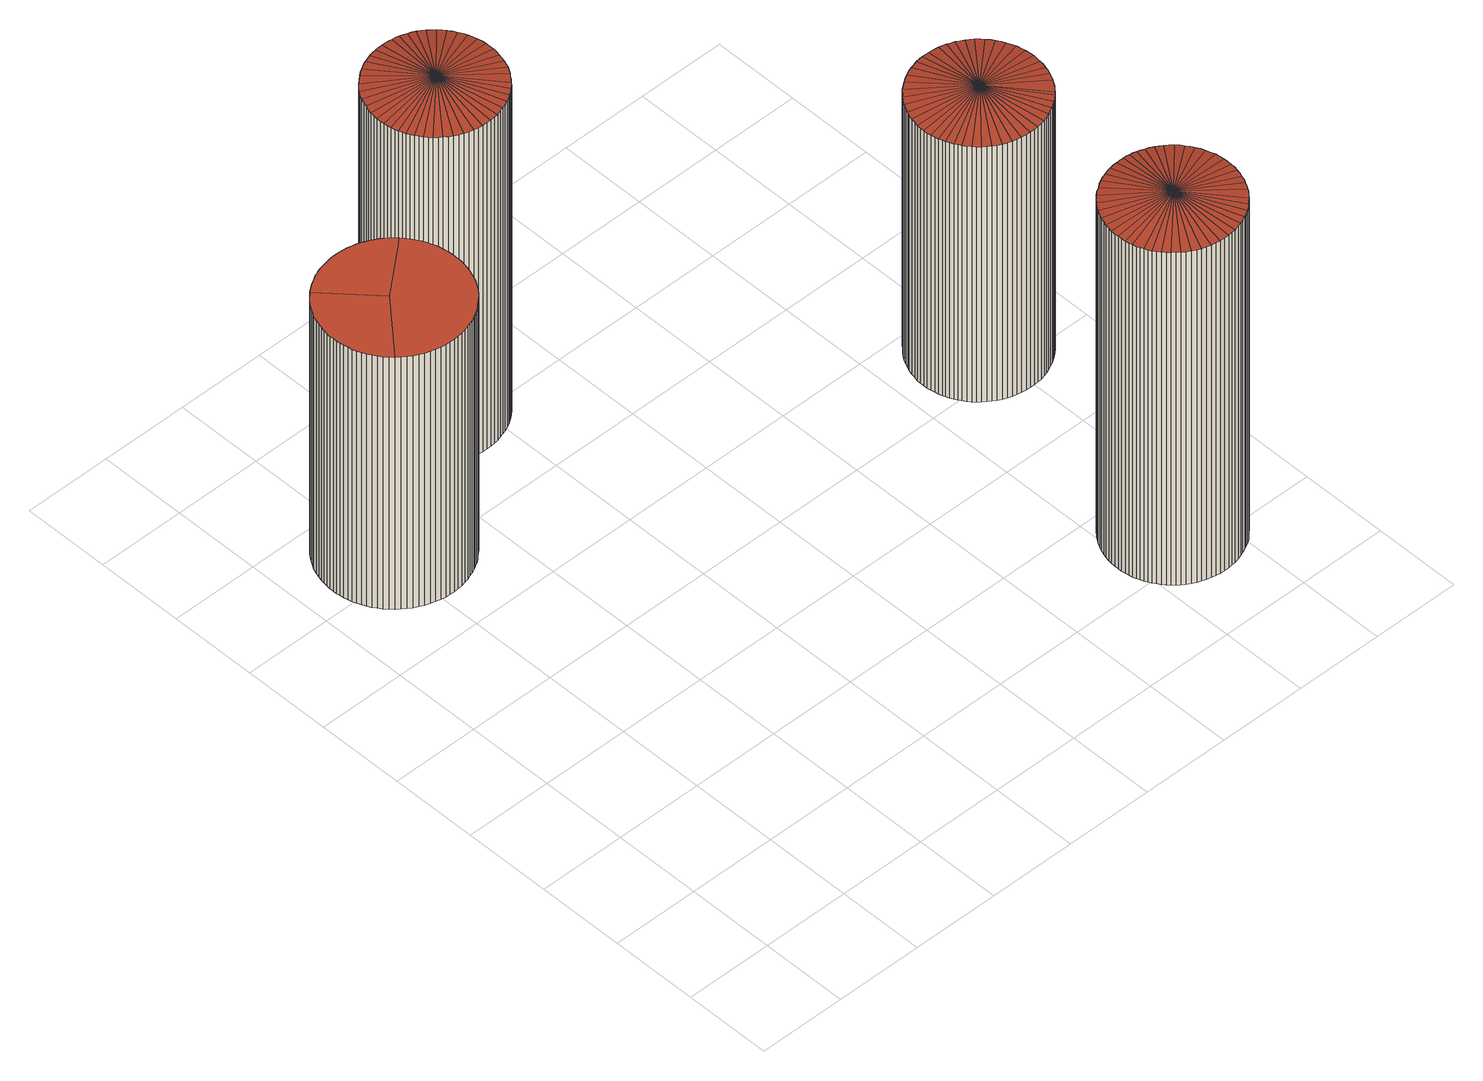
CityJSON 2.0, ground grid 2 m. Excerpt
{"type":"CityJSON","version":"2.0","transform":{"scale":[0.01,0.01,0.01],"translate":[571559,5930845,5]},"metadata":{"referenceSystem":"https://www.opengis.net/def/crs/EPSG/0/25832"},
"CityObjects":{
"building1":{"type":"Building","attributes":{"Grundfläche 2D":"7.970794","Grundhöhe NN":"5.497"},"geometry":[{"type":"Solid","lod":"3","boundaries":[[[[0,1,2,3,4,5,6,7,8,9,10,11,12,13,14,15,16,17,18,19,20,21,22,23,24,25,26]],[[27,28,29,30,31,32,33,34,35,36,37,38,39,40,41,42,43,44,45,46,47,48,49,23,22,50,51,52]],[[53,54,55,56,57,58,59,60,61,62,63,64,65,66,67,68,69,70,71,72,73,74,75,76,77,78,79,80,81,82,83,84,85,86,87,88,89,90,91,92,93,94,24,23,49,95,96,97]],[[70,69,98,99]],[[71,70,99,100]],[[72,71,100,101]],[[73,72,101,102]],[[74,73,102,103]],[[75,74,103,104]],[[76,75,104,105]],[[77,76,105,106]],[[78,77,106,107]],[[79,78,107,108]],[[69,68,109,98]],[[67,66,110,111]],[[68,67,111,109]],[[80,79,108,112]],[[81,80,112,113]],[[82,81,113,114]],[[83,82,114,115]],[[84,83,115,116]],[[85,84,116,117]],[[86,85,117,118]],[[87,86,118,119]],[[88,87,119,120]],[[89,88,120,121]],[[90,89,121,122]],[[91,90,122,123]],[[92,91,123,124]],[[93,92,124,125]],[[94,93,125,126]],[[24,94,126,127]],[[25,24,127,128]],[[26,25,128,129]],[[0,26,129,130]],[[1,0,130,131]],[[2,1,131,132]],[[3,2,132,133]],[[4,3,133,134]],[[5,4,134,135]],[[6,5,135,136]],[[7,6,136,137]],[[8,7,137,138]],[[9,8,138,139]],[[10,9,139,140]],[[11,10,140,141]],[[12,11,141,142]],[[13,12,142,143]],[[14,13,143,144]],[[15,14,144,145]],[[16,15,145,146]],[[147,18,17,16,146,148]],[[19,18,147,149]],[[20,19,149,150]],[[21,20,150,151]],[[22,21,151,152]],[[50,22,152,153]],[[51,50,153,154]],[[52,51,154,155]],[[27,52,155,156]],[[28,27,156,157]],[[29,28,157,158]],[[30,29,158,159]],[[31,30,159,160]],[[32,31,160,161]],[[33,32,161,162]],[[34,33,162,163]],[[35,34,163,164]],[[36,35,164,165]],[[37,36,165,166]],[[38,37,166,167]],[[39,38,167,168]],[[40,39,168,169]],[[41,40,169,170]],[[42,41,170,171]],[[43,42,171,172]],[[44,43,172,173]],[[45,44,173,174]],[[46,45,174,175]],[[47,46,175,176]],[[48,47,176,177]],[[49,48,177,178]],[[95,49,178,179]],[[96,95,179,180]],[[97,96,180,181]],[[53,97,181,182]],[[54,53,182,183]],[[55,54,183,184]],[[56,55,184,185]],[[57,56,185,186]],[[58,57,186,187]],[[59,58,187,188]],[[60,59,188,189]],[[61,60,189,190]],[[62,61,190,191]],[[63,62,191,192]],[[64,63,192,193]],[[65,64,193,194]],[[66,65,194,110]],[[185,184,183,182,181,180,179,178,177,176,175,174,173,172,171,170,169,168,167,166,165,164,163,162,161,160,159,158,157,156,155,154,153,152,151,150,149,147,148,146,145,144,143,142,141,140,139,138,137,136,135,134,133,132,131,130,129,128,127,126,125,124,123,122,121,120,119,118,117,116,115,114,113,112,108,107,106,105,104,103,102,101,100,99,98,109,111,110,194,193,192,191,190,189,188,187,186]]]],"semantics":{"surfaces":[{"type":"RoofSurface"},{"type":"WallSurface"},{"type":"GroundSurface"}],"values":[[0,0,0,1,1,1,1,1,1,1,1,1,1,1,1,1,1,1,1,1,1,1,1,1,1,1,1,1,1,1,1,1,1,1,1,1,1,1,1,1,1,1,1,1,1,1,1,1,1,1,1,1,1,1,1,1,1,1,1,1,1,1,1,1,1,1,1,1,1,1,1,1,1,1,1,1,1,1,1,1,1,1,1,1,1,1,1,1,1,1,1,1,1,1,1,1,1,1,1,2]]}}]},
"building2":{"type":"Building","attributes":{"Grundfläche 2D":"6.490732","Grundhöhe NN":"5.455"},"geometry":[{"type":"Solid","lod":"3","boundaries":[[[[195,196,197,198,199]],[[200,196,195,201]],[[202,196,200,203]],[[204,196,202,205]],[[206,196,204,207]],[[208,196,206,209]],[[210,196,208,211]],[[212,196,210,213]],[[214,196,212,215]],[[216,196,214,217]],[[218,196,216,219]],[[220,196,218,221]],[[222,196,220,223]],[[224,196,222,225]],[[226,196,224,227]],[[228,196,226,229]],[[230,231,196,228,232]],[[233,196,231,234]],[[235,196,233,236]],[[237,196,235,238]],[[239,196,237,240]],[[241,196,239,242]],[[243,196,241,244]],[[245,196,243,246]],[[247,196,245,248]],[[249,196,247,250]],[[251,196,249,252]],[[253,196,251,254]],[[255,196,253,256]],[[257,196,255,258]],[[259,196,257,260]],[[261,196,259,262]],[[263,196,261,264]],[[265,196,263,266]],[[267,196,265,268]],[[269,196,267,270]],[[271,196,269,272]],[[273,196,271,274]],[[275,196,273,276]],[[277,196,275,278]],[[279,196,277,280]],[[281,196,279,282]],[[283,196,281,284]],[[285,196,283,286]],[[287,196,285,288]],[[289,196,287,290]],[[197,196,289,291]],[[292,293,199,198]],[[293,294,195,199]],[[294,295,201,195]],[[295,296,200,201]],[[296,297,203,200]],[[298,299,285,286]],[[299,300,288,285]],[[300,301,287,288]],[[301,302,290,287]],[[302,303,289,290]],[[303,304,291,289]],[[305,292,198,197]],[[304,305,197,291]],[[297,306,202,203]],[[306,307,205,202]],[[307,308,204,205]],[[308,309,207,204]],[[309,310,206,207]],[[310,311,209,206]],[[311,312,208,209]],[[312,313,211,208]],[[313,314,210,211]],[[314,315,213,210]],[[315,316,212,213]],[[316,317,215,212]],[[317,318,214,215]],[[318,319,217,214]],[[319,320,216,217]],[[320,321,219,216]],[[321,322,218,219]],[[322,323,221,218]],[[323,324,220,221]],[[324,325,223,220]],[[325,326,222,223]],[[326,327,225,222]],[[327,328,224,225]],[[328,329,227,224]],[[329,330,226,227]],[[330,331,229,226]],[[331,332,228,229]],[[332,333,232,228]],[[333,334,230,232]],[[334,335,231,230]],[[335,336,234,231]],[[336,337,233,234]],[[337,338,236,233]],[[338,339,235,236]],[[339,340,238,235]],[[340,341,237,238]],[[341,342,240,237]],[[342,343,239,240]],[[343,344,242,239]],[[344,345,241,242]],[[345,346,244,241]],[[346,347,243,244]],[[347,348,246,243]],[[348,349,245,246]],[[349,350,248,245]],[[350,351,247,248]],[[351,352,250,247]],[[352,353,249,250]],[[353,354,252,249]],[[354,355,251,252]],[[355,356,254,251]],[[356,357,253,254]],[[357,358,256,253]],[[358,359,255,256]],[[359,360,258,255]],[[360,361,257,258]],[[361,362,260,257]],[[362,363,259,260]],[[363,364,262,259]],[[364,365,261,262]],[[365,366,264,261]],[[366,367,263,264]],[[367,368,266,263]],[[368,369,265,266]],[[369,370,268,265]],[[370,371,267,268]],[[371,372,270,267]],[[372,373,269,270]],[[373,374,272,269]],[[374,375,271,272]],[[375,376,274,271]],[[376,377,273,274]],[[377,378,276,273]],[[378,379,275,276]],[[379,380,278,275]],[[380,381,277,278]],[[381,382,280,277]],[[382,383,279,280]],[[383,384,282,279]],[[384,385,281,282]],[[385,386,284,281]],[[386,387,283,284]],[[387,298,286,283]],[[300,299,298,387,386,385,384,383,382,381,380,379,378,377,376,375,374,373,372,371,370,369,368,367,366,365,364,363,362,361,360,359,358,357,356,355,354,353,352,351,350,349,348,347,346,345,344,343,342,341,340,339,338,337,336,335,334,333,332,331,330,329,328,327,326,325,324,323,322,321,320,319,318,317,316,315,314,313,312,311,310,309,308,307,306,297,296,295,294,293,292,305,304,303,302,301]]]],"semantics":{"surfaces":[{"type":"RoofSurface"},{"type":"WallSurface"},{"type":"GroundSurface"}],"values":[[0,0,0,0,0,0,0,0,0,0,0,0,0,0,0,0,0,0,0,0,0,0,0,0,0,0,0,0,0,0,0,0,0,0,0,0,0,0,0,0,0,0,0,0,0,0,0,1,1,1,1,1,1,1,1,1,1,1,1,1,1,1,1,1,1,1,1,1,1,1,1,1,1,1,1,1,1,1,1,1,1,1,1,1,1,1,1,1,1,1,1,1,1,1,1,1,1,1,1,1,1,1,1,1,1,1,1,1,1,1,1,1,1,1,1,1,1,1,1,1,1,1,1,1,1,1,1,1,1,1,1,1,1,1,1,1,1,1,1,1,1,1,1,2]]}}]},
"building3":{"type":"Building","attributes":{"Grundfläche 2D":"6.490216","Grundhöhe NN":"5.940"},"geometry":[{"type":"Solid","lod":"3","boundaries":[[[[388,389,390,391,392]],[[393,389,388,394]],[[395,389,393,396]],[[397,389,395,398]],[[399,389,397,400]],[[401,389,399,402]],[[403,389,401,404]],[[405,389,403,406]],[[407,389,405,408]],[[409,389,407,410]],[[411,389,409,412]],[[413,389,411,414]],[[415,389,413,416]],[[417,389,415,418]],[[419,389,417,420]],[[421,389,419,422]],[[423,389,421,424]],[[425,389,423,426]],[[427,389,425,428]],[[429,389,427,430]],[[431,389,429,432]],[[433,389,431,434]],[[435,389,433,436]],[[437,389,435,438]],[[439,389,437,440]],[[441,389,439,442]],[[443,389,441,444]],[[445,389,443,446]],[[447,389,445,448]],[[449,389,447,450]],[[451,389,449,452]],[[453,454,389,451,455]],[[456,389,454,457]],[[458,389,456,459]],[[460,389,458,461]],[[462,389,460,463]],[[464,389,462,465]],[[466,389,464,467]],[[468,389,466,469]],[[470,389,468,471]],[[472,389,470,473]],[[474,389,472,475]],[[476,389,474,477]],[[478,389,476,479]],[[480,389,478,481]],[[482,389,480,483]],[[390,389,482,484]],[[485,486,392,391]],[[486,487,388,392]],[[487,488,394,388]],[[488,489,393,394]],[[489,490,396,393]],[[491,492,478,479]],[[492,493,481,478]],[[493,494,480,481]],[[494,495,483,480]],[[495,496,482,483]],[[496,497,484,482]],[[498,485,391,390]],[[497,498,390,484]],[[490,499,395,396]],[[499,500,398,395]],[[500,501,397,398]],[[501,502,400,397]],[[502,503,399,400]],[[503,504,402,399]],[[504,505,401,402]],[[505,506,404,401]],[[506,507,403,404]],[[507,508,406,403]],[[508,509,405,406]],[[509,510,408,405]],[[510,511,407,408]],[[511,512,410,407]],[[512,513,409,410]],[[513,514,412,409]],[[514,515,411,412]],[[515,516,414,411]],[[516,517,413,414]],[[517,518,416,413]],[[518,519,415,416]],[[519,520,418,415]],[[520,521,417,418]],[[521,522,420,417]],[[522,523,419,420]],[[523,524,422,419]],[[524,525,421,422]],[[525,526,424,421]],[[526,527,423,424]],[[527,528,426,423]],[[528,529,425,426]],[[529,530,428,425]],[[530,531,427,428]],[[531,532,430,427]],[[532,533,429,430]],[[533,534,432,429]],[[534,535,431,432]],[[535,536,434,431]],[[536,537,433,434]],[[537,538,436,433]],[[538,539,435,436]],[[539,540,438,435]],[[540,541,437,438]],[[541,542,440,437]],[[542,543,439,440]],[[543,544,442,439]],[[544,545,441,442]],[[545,546,444,441]],[[546,547,443,444]],[[547,548,446,443]],[[548,549,445,446]],[[549,550,448,445]],[[550,551,447,448]],[[551,552,450,447]],[[552,553,449,450]],[[553,554,452,449]],[[554,555,451,452]],[[555,556,455,451]],[[556,557,453,455]],[[557,558,454,453]],[[558,559,457,454]],[[559,560,456,457]],[[560,561,459,456]],[[561,562,458,459]],[[562,563,461,458]],[[563,564,460,461]],[[564,565,463,460]],[[565,566,462,463]],[[566,567,465,462]],[[567,568,464,465]],[[568,569,467,464]],[[569,570,466,467]],[[570,571,469,466]],[[571,572,468,469]],[[572,573,471,468]],[[573,574,470,471]],[[574,575,473,470]],[[575,576,472,473]],[[576,577,475,472]],[[577,578,474,475]],[[578,579,477,474]],[[579,580,476,477]],[[580,491,479,476]],[[573,572,571,570,569,568,567,566,565,564,563,562,561,560,559,558,557,556,555,554,553,552,551,550,549,548,547,546,545,544,543,542,541,540,539,538,537,536,535,534,533,532,531,530,529,528,527,526,525,524,523,522,521,520,519,518,517,516,515,514,513,512,511,510,509,508,507,506,505,504,503,502,501,500,499,490,489,488,487,486,485,498,497,496,495,494,493,492,491,580,579,578,577,576,575,574]]]],"semantics":{"surfaces":[{"type":"RoofSurface"},{"type":"WallSurface"},{"type":"GroundSurface"}],"values":[[0,0,0,0,0,0,0,0,0,0,0,0,0,0,0,0,0,0,0,0,0,0,0,0,0,0,0,0,0,0,0,0,0,0,0,0,0,0,0,0,0,0,0,0,0,0,0,1,1,1,1,1,1,1,1,1,1,1,1,1,1,1,1,1,1,1,1,1,1,1,1,1,1,1,1,1,1,1,1,1,1,1,1,1,1,1,1,1,1,1,1,1,1,1,1,1,1,1,1,1,1,1,1,1,1,1,1,1,1,1,1,1,1,1,1,1,1,1,1,1,1,1,1,1,1,1,1,1,1,1,1,1,1,1,1,1,1,1,1,1,1,1,1,2]]}}]},
"building4":{"type":"Building","attributes":{"Grundfläche 2D":"6.490471","Grundhöhe NN":"5.718"},"geometry":[{"type":"Solid","lod":"3","boundaries":[[[[581,582,583,584,585,586]],[[587,583,582,588]],[[589,583,587,590]],[[591,583,589,592]],[[593,583,591,594]],[[595,583,593,596]],[[597,583,595,598]],[[599,583,597,600]],[[601,583,599,602]],[[603,583,601,604]],[[605,583,603,606]],[[607,583,605,608]],[[609,583,607,610]],[[611,583,609,612]],[[613,583,611,614]],[[615,616,583,613,617]],[[618,583,616,619]],[[620,583,618,621]],[[622,583,620,623]],[[624,583,622,625]],[[626,583,624,627]],[[628,583,626,629]],[[630,583,628,631]],[[632,583,630,633]],[[634,583,632,635]],[[636,583,634,637]],[[638,583,636,639]],[[640,583,638,641]],[[642,583,640,643]],[[644,583,642,645]],[[646,583,644,647]],[[648,583,646,649]],[[650,583,648,651]],[[652,583,650,653]],[[654,583,652,655]],[[656,583,654,657]],[[658,583,656,659]],[[660,583,658,661]],[[662,583,660,663]],[[664,583,662,665]],[[666,583,664,667]],[[668,583,666,669]],[[670,583,668,671]],[[672,583,670,673]],[[674,583,672,675]],[[676,583,674,677]],[[583,676,584]],[[678,679,586,585]],[[679,680,581,586]],[[680,681,582,581]],[[681,682,588,582]],[[682,683,587,588]],[[684,685,673,670]],[[685,686,672,673]],[[686,687,675,672]],[[687,688,674,675]],[[688,689,677,674]],[[689,690,676,677]],[[691,678,585,584]],[[690,691,584,676]],[[683,692,590,587]],[[692,693,589,590]],[[693,694,592,589]],[[694,695,591,592]],[[695,696,594,591]],[[696,697,593,594]],[[697,698,596,593]],[[698,699,595,596]],[[699,700,598,595]],[[700,701,597,598]],[[701,702,600,597]],[[702,703,599,600]],[[703,704,602,599]],[[704,705,601,602]],[[705,706,604,601]],[[706,707,603,604]],[[707,708,606,603]],[[708,709,605,606]],[[709,710,608,605]],[[710,711,607,608]],[[711,712,610,607]],[[712,713,609,610]],[[713,714,612,609]],[[714,715,611,612]],[[715,716,614,611]],[[716,717,613,614]],[[717,718,617,613]],[[718,719,615,617]],[[719,720,616,615]],[[720,721,619,616]],[[721,722,618,619]],[[722,723,621,618]],[[723,724,620,621]],[[724,725,623,620]],[[725,726,622,623]],[[726,727,625,622]],[[727,728,624,625]],[[728,729,627,624]],[[729,730,626,627]],[[730,731,629,626]],[[731,732,628,629]],[[732,733,631,628]],[[733,734,630,631]],[[734,735,633,630]],[[735,736,632,633]],[[736,737,635,632]],[[737,738,634,635]],[[738,739,637,634]],[[739,740,636,637]],[[740,741,639,636]],[[741,742,638,639]],[[742,743,641,638]],[[743,744,640,641]],[[744,745,643,640]],[[745,746,642,643]],[[746,747,645,642]],[[747,748,644,645]],[[748,749,647,644]],[[749,750,646,647]],[[750,751,649,646]],[[751,752,648,649]],[[752,753,651,648]],[[753,754,650,651]],[[754,755,653,650]],[[755,756,652,653]],[[756,757,655,652]],[[757,758,654,655]],[[758,759,657,654]],[[759,760,656,657]],[[760,761,659,656]],[[761,762,658,659]],[[762,763,661,658]],[[763,764,660,661]],[[764,765,663,660]],[[765,766,662,663]],[[766,767,665,662]],[[767,768,664,665]],[[768,769,667,664]],[[769,770,666,667]],[[770,771,669,666]],[[771,772,668,669]],[[772,773,671,668]],[[773,684,670,671]],[[772,771,770,769,768,767,766,765,764,763,762,761,760,759,758,757,756,755,754,753,752,751,750,749,748,747,746,745,744,743,742,741,740,739,738,737,736,735,734,733,732,731,730,729,728,727,726,725,724,723,722,721,720,719,718,717,716,715,714,713,712,711,710,709,708,707,706,705,704,703,702,701,700,699,698,697,696,695,694,693,692,683,682,681,680,679,678,691,690,689,688,687,686,685,684,773]]]],"semantics":{"surfaces":[{"type":"RoofSurface"},{"type":"WallSurface"},{"type":"GroundSurface"}],"values":[[0,0,0,0,0,0,0,0,0,0,0,0,0,0,0,0,0,0,0,0,0,0,0,0,0,0,0,0,0,0,0,0,0,0,0,0,0,0,0,0,0,0,0,0,0,0,0,1,1,1,1,1,1,1,1,1,1,1,1,1,1,1,1,1,1,1,1,1,1,1,1,1,1,1,1,1,1,1,1,1,1,1,1,1,1,1,1,1,1,1,1,1,1,1,1,1,1,1,1,1,1,1,1,1,1,1,1,1,1,1,1,1,1,1,1,1,1,1,1,1,1,1,1,1,1,1,1,1,1,1,1,1,1,1,1,1,1,1,1,1,1,1,1,2]]}}]}
},
"vertices":[
[317,1374,720],[310,1380,720],[302,1384,720],[294,1389,720],[286,1392,720],[278,1396,720],[269,1399,720],[260,1401,720],[251,1404,720],[241,1405,720],[230,1406,720],[220,1406,720],[209,1406,720],[198,1404,720],[188,1402,720],[177,1400,720],[166,1396,720],[162,1394,720],[155,1392,720],[145,1386,720],[135,1380,720],[126,1374,720],[117,1367,720],[217,1255,722],[339,1355,720],[332,1362,720],[325,1368,720],[88,1333,720],[82,1323,720],[77,1314,720],[73,1304,720],[70,1294,720],[67,1284,720],[65,1275,720],[64,1266,720],[63,1256,720],[63,1247,720],[63,1238,720],[64,1230,720],[65,1221,720],[67,1212,720],[69,1202,720],[72,1193,720],[76,1184,720],[80,1174,720],[85,1165,720],[91,1156,720],[97,1147,720],[105,1139,720],[112,1131,720],[109,1359,720],[101,1350,720],[94,1342,720],[150,1105,720],[160,1100,720],[171,1096,720],[182,1093,720],[193,1090,720],[204,1088,720],[215,1088,720],[226,1087,720],[236,1088,720],[247,1089,720],[257,1091,720],[267,1094,720],[276,1097,720],[285,1100,720],[293,1104,720],[301,1108,720],[309,1113,720],[316,1118,720],[323,1124,720],[330,1130,720],[337,1136,720],[344,1144,720],[350,1151,720],[356,1160,720],[361,1169,720],[366,1178,720],[370,1188,720],[374,1199,720],[377,1210,720],[379,1221,720],[381,1232,720],[381,1243,720],[381,1255,720],[380,1266,720],[378,1278,720],[376,1289,720],[372,1300,720],[368,1310,720],[364,1320,720],[358,1330,720],[352,1338,720],[346,1347,720],[121,1124,720],[130,1117,720],[140,1110,720],[309,1113,50],[316,1118,50],[323,1124,50],[330,1130,50],[337,1136,50],[344,1144,50],[350,1151,50],[356,1160,50],[361,1169,50],[366,1178,50],[370,1188,50],[301,1108,50],[285,1100,50],[293,1104,50],[374,1199,50],[377,1210,50],[379,1221,50],[381,1232,50],[381,1243,50],[381,1255,50],[380,1266,50],[378,1278,50],[376,1289,50],[372,1300,50],[368,1310,50],[364,1320,50],[358,1330,50],[352,1338,50],[346,1347,50],[339,1355,50],[332,1362,50],[325,1368,50],[317,1374,50],[310,1380,50],[302,1384,50],[294,1389,50],[286,1392,50],[278,1396,50],[269,1399,50],[260,1401,50],[251,1404,50],[241,1405,50],[230,1406,50],[220,1406,50],[209,1406,50],[198,1404,50],[188,1402,50],[177,1400,50],[166,1396,50],[155,1392,50],[162,1394,50],[145,1386,50],[135,1380,50],[126,1374,50],[117,1367,50],[109,1359,50],[101,1350,50],[94,1342,50],[88,1333,50],[82,1323,50],[77,1314,50],[73,1304,50],[70,1294,50],[67,1284,50],[65,1275,50],[64,1266,50],[63,1256,50],[63,1247,50],[63,1238,50],[64,1230,50],[65,1221,50],[67,1212,50],[69,1202,50],[72,1193,50],[76,1184,50],[80,1174,50],[85,1165,50],[91,1156,50],[97,1147,50],[105,1139,50],[112,1131,50],[121,1124,50],[130,1117,50],[140,1110,50],[150,1105,50],[160,1100,50],[171,1096,50],[182,1093,50],[193,1090,50],[204,1088,50],[215,1088,50],[226,1087,50],[236,1088,50],[247,1089,50],[257,1091,50],[267,1094,50],[276,1097,50],
[660,1388,912],[539,1463,937],[645,1369,912],[651,1375,912],[655,1382,912],[669,1403,912],[664,1395,912],[675,1420,912],[672,1411,912],[680,1438,912],[678,1429,912],[683,1457,912],[682,1447,912],[683,1477,912],[683,1467,912],[680,1497,912],[682,1487,912],[674,1517,912],[677,1507,912],[665,1536,912],[670,1527,912],[654,1553,912],[660,1545,912],[641,1568,912],[648,1561,912],[626,1581,912],[634,1575,912],[611,1592,912],[619,1587,912],[595,1599,912],[603,1596,912],[579,1605,912],[587,1602,912],[563,1608,912],[571,1607,912],[547,1610,912],[539,1610,912],[555,1609,912],[521,1609,912],[530,1610,912],[503,1606,912],[512,1608,912],[485,1600,912],[494,1603,912],[467,1591,912],[476,1596,912],[451,1579,912],[459,1586,912],[435,1566,912],[443,1573,912],[422,1550,912],[428,1558,912],[411,1532,912],[416,1541,912],[404,1513,912],[407,1523,912],[398,1494,912],[401,1504,912],[396,1475,912],[397,1485,912],[396,1457,912],[396,1466,912],[398,1439,912],[397,1448,912],[402,1424,912],[400,1431,912],[408,1409,912],[405,1416,912],[415,1394,912],[411,1401,912],[425,1379,912],[420,1387,912],[437,1366,912],[431,1372,912],[451,1353,912],[444,1359,912],[468,1342,912],[459,1347,912],[486,1333,912],[477,1337,912],[506,1327,912],[496,1330,912],[526,1323,912],[516,1325,912],[547,1323,912],[537,1323,912],[567,1325,912],[557,1324,912],[586,1331,912],[577,1328,912],[604,1338,912],[595,1334,912],[620,1347,912],[612,1342,912],[634,1358,912],[627,1352,912],[640,1363,912],[651,1375,46],[655,1382,46],[660,1388,46],[664,1395,46],[669,1403,46],[672,1411,46],[595,1334,46],[604,1338,46],[612,1342,46],[620,1347,46],[627,1352,46],[634,1358,46],[640,1363,46],[645,1369,46],[675,1420,46],[678,1429,46],[680,1438,46],[682,1447,46],[683,1457,46],[683,1467,46],[683,1477,46],[682,1487,46],[680,1497,46],[677,1507,46],[674,1517,46],[670,1527,46],[665,1536,46],[660,1545,46],[654,1553,46],[648,1561,46],[641,1568,46],[634,1575,46],[626,1581,46],[619,1587,46],[611,1592,46],[603,1596,46],[595,1599,46],[587,1602,46],[579,1605,46],[571,1607,46],[563,1608,46],[555,1609,46],[547,1610,46],[539,1610,46],[530,1610,46],[521,1609,46],[512,1608,46],[503,1606,46],[494,1603,46],[485,1600,46],[476,1596,46],[467,1591,46],[459,1586,46],[451,1579,46],[443,1573,46],[435,1566,46],[428,1558,46],[422,1550,46],[416,1541,46],[411,1532,46],[407,1523,46],[404,1513,46],[401,1504,46],[398,1494,46],[397,1485,46],[396,1475,46],[396,1466,46],[396,1457,46],[397,1448,46],[398,1439,46],[400,1431,46],[402,1424,46],[405,1416,46],[408,1409,46],[411,1401,46],[415,1394,46],[420,1387,46],[425,1379,46],[431,1372,46],[437,1366,46],[444,1359,46],[451,1353,46],[459,1347,46],[468,1342,46],[477,1337,46],[486,1333,46],[496,1330,46],[506,1327,46],[516,1325,46],[526,1323,46],[537,1323,46],[547,1323,46],[557,1324,46],[567,1325,46],[577,1328,46],[586,1331,46],
[1405,157,977],[1283,232,1002],[1390,138,977],[1395,144,977],[1400,150,977],[1413,172,977],[1409,164,977],[1420,189,977],[1417,180,977],[1425,207,977],[1423,197,977],[1428,226,977],[1427,216,977],[1428,246,977],[1428,236,977],[1425,266,977],[1427,256,977],[1419,286,977],[1422,276,977],[1410,305,977],[1415,296,977],[1399,322,977],[1405,314,977],[1386,337,977],[1393,330,977],[1371,350,977],[1379,344,977],[1356,360,977],[1363,356,977],[1339,368,977],[1347,365,977],[1323,374,977],[1331,371,977],[1308,377,977],[1316,376,977],[1292,379,977],[1300,379,977],[1275,379,977],[1283,379,977],[1257,377,977],[1266,378,977],[1239,372,977],[1248,375,977],[1221,365,977],[1230,369,977],[1204,354,977],[1212,360,977],[1187,342,977],[1195,349,977],[1173,327,977],[1180,335,977],[1161,310,977],[1167,319,977],[1152,292,977],[1156,301,977],[1145,273,977],[1148,282,977],[1142,254,977],[1143,263,977],[1141,235,977],[1141,244,977],[1142,217,977],[1141,226,977],[1145,200,977],[1143,208,977],[1150,185,977],[1153,178,977],[1147,192,977],[1160,163,977],[1156,170,977],[1170,148,977],[1165,156,977],[1182,135,977],[1176,141,977],[1196,122,977],[1189,128,977],[1213,111,977],[1204,116,977],[1231,102,977],[1222,106,977],[1251,96,977],[1241,99,977],[1271,92,977],[1261,94,977],[1292,92,977],[1281,92,977],[1312,94,977],[1302,93,977],[1331,100,977],[1322,97,977],[1349,107,977],[1340,103,977],[1365,116,977],[1357,111,977],[1378,127,977],[1372,121,977],[1384,133,977],[1395,144,94],[1400,150,94],[1405,157,94],[1409,164,94],[1413,172,94],[1417,180,94],[1340,103,94],[1349,107,94],[1357,111,94],[1365,116,94],[1372,121,94],[1378,127,94],[1384,133,94],[1390,138,94],[1420,189,94],[1423,197,94],[1425,207,94],[1427,216,94],[1428,226,94],[1428,236,94],[1428,246,94],[1427,256,94],[1425,266,94],[1422,276,94],[1419,286,94],[1415,296,94],[1410,305,94],[1405,314,94],[1399,322,94],[1393,330,94],[1386,337,94],[1379,344,94],[1371,350,94],[1363,356,94],[1356,360,94],[1347,365,94],[1339,368,94],[1331,371,94],[1323,374,94],[1316,376,94],[1308,377,94],[1300,379,94],[1292,379,94],[1283,379,94],[1275,379,94],[1266,378,94],[1257,377,94],[1248,375,94],[1239,372,94],[1230,369,94],[1221,365,94],[1212,360,94],[1204,354,94],[1195,349,94],[1187,342,94],[1180,335,94],[1173,327,94],[1167,319,94],[1161,310,94],[1156,301,94],[1152,292,94],[1148,282,94],[1145,273,94],[1143,263,94],[1142,254,94],[1141,244,94],[1141,235,94],[1141,226,94],[1142,217,94],[1143,208,94],[1145,200,94],[1147,192,94],[1150,185,94],[1153,178,94],[1156,170,94],[1160,163,94],[1165,156,94],[1170,148,94],[1176,141,94],[1182,135,94],[1189,128,94],[1196,122,94],[1204,116,94],[1213,111,94],[1222,106,94],[1231,102,94],[1241,99,94],[1251,96,94],[1261,94,94],[1271,92,94],[1281,92,94],[1292,92,94],[1302,93,94],[1312,94,94],[1322,97,94],[1331,100,94],
[1494,779,750],[1499,786,750],[1373,854,774],[1480,760,750],[1485,766,750],[1490,772,750],[1506,802,750],[1503,794,750],[1512,819,750],[1510,810,750],[1516,838,750],[1515,829,750],[1518,858,750],[1517,848,750],[1516,878,750],[1517,868,750],[1512,898,750],[1514,888,750],[1504,918,750],[1508,908,750],[1494,936,750],[1500,927,750],[1482,952,750],[1489,944,750],[1468,966,750],[1476,959,750],[1453,977,750],[1461,972,750],[1437,987,750],[1445,982,750],[1421,993,750],[1429,990,750],[1405,998,750],[1413,996,750],[1390,1000,750],[1381,1001,750],[1397,999,750],[1364,1001,750],[1373,1001,750],[1347,999,750],[1356,1000,750],[1329,994,750],[1338,996,750],[1310,986,750],[1319,991,750],[1293,976,750],[1302,982,750],[1277,964,750],[1285,970,750],[1263,949,750],[1270,956,750],[1251,932,750],[1256,940,750],[1242,913,750],[1246,923,750],[1235,895,750],[1238,904,750],[1231,875,750],[1233,885,750],[1230,857,750],[1230,866,750],[1231,839,750],[1230,848,750],[1234,822,750],[1233,830,750],[1239,807,750],[1237,814,750],[1246,792,750],[1242,800,750],[1254,778,750],[1250,785,750],[1265,763,750],[1259,770,750],[1278,750,750],[1271,756,750],[1294,738,750],[1286,744,750],[1311,728,750],[1302,733,750],[1330,720,750],[1321,724,750],[1350,716,750],[1340,718,750],[1371,714,750],[1361,714,750],[1391,715,750],[1381,714,750],[1411,718,750],[1401,716,750],[1430,725,750],[1421,721,750],[1446,733,750],[1438,729,750],[1461,743,750],[1454,738,750],[1474,754,750],[1468,749,750],[1485,766,72],[1490,772,72],[1494,779,72],[1499,786,72],[1503,794,72],[1506,802,72],[1430,725,72],[1438,729,72],[1446,733,72],[1454,738,72],[1461,743,72],[1468,749,72],[1474,754,72],[1480,760,72],[1510,810,72],[1512,819,72],[1515,829,72],[1516,838,72],[1517,848,72],[1518,858,72],[1517,868,72],[1516,878,72],[1514,888,72],[1512,898,72],[1508,908,72],[1504,918,72],[1500,927,72],[1494,936,72],[1489,944,72],[1482,952,72],[1476,959,72],[1468,966,72],[1461,972,72],[1453,977,72],[1445,982,72],[1437,987,72],[1429,990,72],[1421,993,72],[1413,996,72],[1405,998,72],[1397,999,72],[1390,1000,72],[1381,1001,72],[1373,1001,72],[1364,1001,72],[1356,1000,72],[1347,999,72],[1338,996,72],[1329,994,72],[1319,991,72],[1310,986,72],[1302,982,72],[1293,976,72],[1285,970,72],[1277,964,72],[1270,956,72],[1263,949,72],[1256,940,72],[1251,932,72],[1246,923,72],[1242,913,72],[1238,904,72],[1235,895,72],[1233,885,72],[1231,875,72],[1230,866,72],[1230,857,72],[1230,848,72],[1231,839,72],[1233,830,72],[1234,822,72],[1237,814,72],[1239,807,72],[1242,800,72],[1246,792,72],[1250,785,72],[1254,778,72],[1259,770,72],[1265,763,72],[1271,756,72],[1278,750,72],[1286,744,72],[1294,738,72],[1302,733,72],[1311,728,72],[1321,724,72],[1330,720,72],[1340,718,72],[1350,716,72],[1361,714,72],[1371,714,72],[1381,714,72],[1391,715,72],[1401,716,72],[1411,718,72],[1421,721,72]
]}
